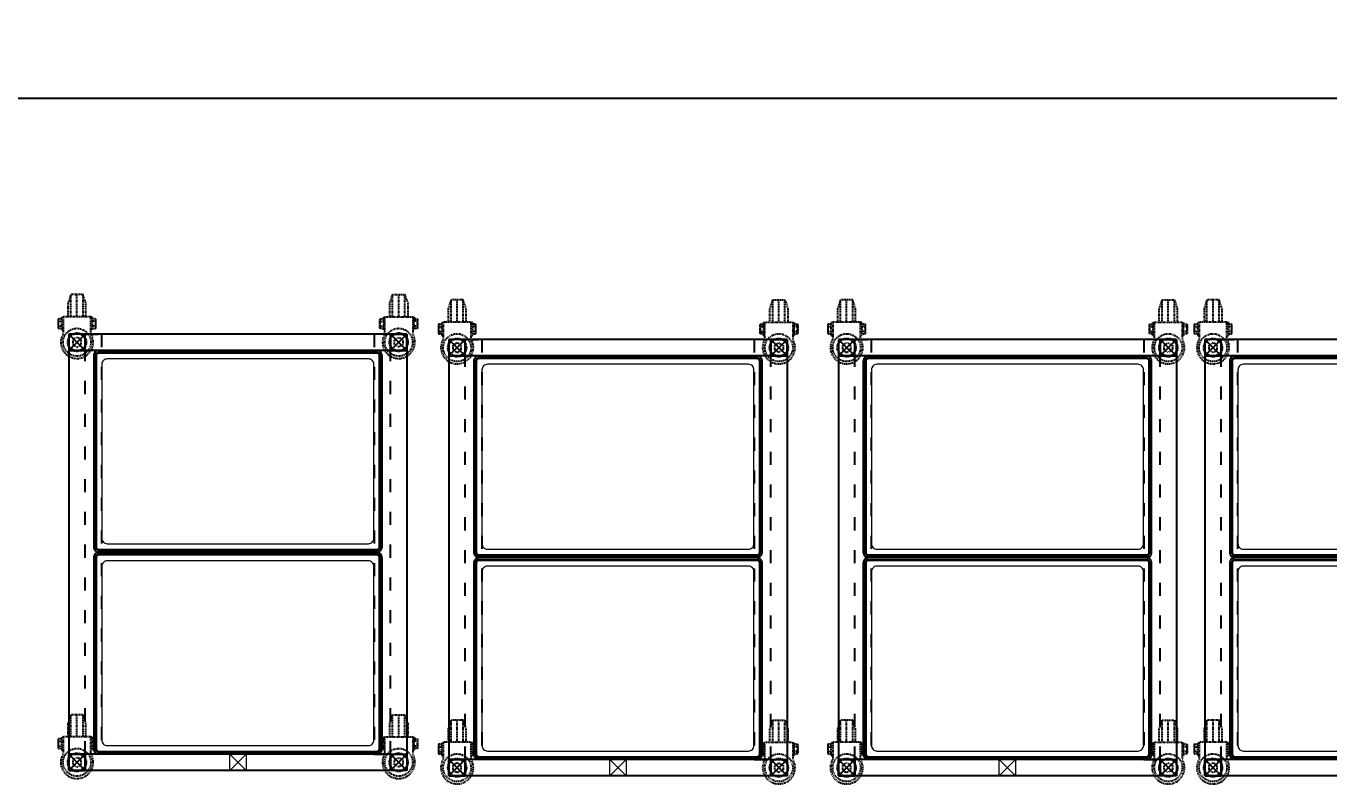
# Model space of a CAD drawing. Header units: millimetres. Extents: x -3164 to 12587, y -18082 to -16228.
# Drawn here: x 1909.1 to 2148.1, y -17187.1 to -17048.2 of the extents above; entities that cross this region are included whole.
import ezdxf

# ---------------------------------------------------------------- set-up
doc = ezdxf.new("R2010")
doc.units = ezdxf.units.MM
for name, pattern in [('ACAD_ISO03W100', [30, 12, -18]), ('DASHED', [0.75, 0.5, -0.25]), ('HIDDEN2', [0.1875, 0.125, -0.0625])]:
    doc.linetypes.add(name, pattern=pattern)
doc.layers.add('MUTAŞ', color=7, linetype='Continuous')
doc.styles.get("Standard").update_dxf_attribs({"font": 'arial.ttf'})
doc.dimstyles.new('ISO-25', dxfattribs={"dimtxt": 10, "dimasz": 5, "dimexe": 1.25, "dimexo": 10, "dimtad": 1, "dimdec": 1, "dimtxsty": 'Standard', "dimblk": 'ARCHTICK', "dimcen": 2.5, "dimadec": 0, "dimazin": 0, "dimtfac": 1, "dimtdec": 1, "dimtmove": 0, "dimatfit": 3, "dimfxl": 1, "dimarcsym": 0})

# ---------------------------------------------------------------- blocks, each defined once
blk = doc.blocks.new('ERGERGERR')
at = {"color": 30, "lineweight": 0}
for points in [[(13033.1, -3671.65), (13033.1, -3706.65, 0.414214), (13034.1, -3707.65), (13085.1, -3707.65, 0.414214), (13086.1, -3706.65), (13086.1, -3671.65, 0.414214), (13085.1, -3670.65), (13034.1, -3670.65, 0.414214)], [(13033.11, -3671.65), (13033.11, -3706.65, 0.414214), (13034.1, -3707.64), (13085.1, -3707.64, 0.414214), (13086.09, -3706.65), (13086.09, -3671.65, 0.414214), (13085.1, -3670.66), (13034.1, -3670.66, 0.414214)], [(13033.12, -3671.65), (13033.12, -3706.65, 0.414214), (13034.1, -3707.63), (13085.1, -3707.63, 0.414214), (13086.08, -3706.65), (13086.08, -3671.65, 0.414214), (13085.1, -3670.67), (13034.1, -3670.67, 0.414214)], [(13033.13, -3671.65), (13033.13, -3706.65, 0.414214), (13034.1, -3707.62), (13085.1, -3707.62, 0.414214), (13086.07, -3706.65), (13086.07, -3671.65, 0.414214), (13085.1, -3670.68), (13034.1, -3670.68, 0.414214)], [(13033.14, -3671.65), (13033.14, -3706.65, 0.414214), (13034.1, -3707.61), (13085.1, -3707.61, 0.414214), (13086.06, -3706.65), (13086.06, -3671.65, 0.414214), (13085.1, -3670.69), (13034.1, -3670.69, 0.414214)], [(13033.15, -3671.65), (13033.15, -3706.65, 0.414214), (13034.1, -3707.6), (13085.1, -3707.6, 0.414214), (13086.05, -3706.65), (13086.05, -3671.65, 0.414214), (13085.1, -3670.7), (13034.1, -3670.7, 0.414214)], [(13033.16, -3671.65), (13033.16, -3706.65, 0.414214), (13034.1, -3707.59), (13085.1, -3707.59, 0.414214), (13086.04, -3706.65), (13086.04, -3671.65, 0.414214), (13085.1, -3670.71), (13034.1, -3670.71, 0.414214)], [(13033.41, -3671.65), (13033.41, -3706.65, 0.414214), (13034.1, -3707.34), (13085.1, -3707.34, 0.414214), (13085.79, -3706.65), (13085.79, -3671.65, 0.414214), (13085.1, -3670.96), (13034.1, -3670.96, 0.414214)], [(13033.53, -3671.65), (13033.53, -3706.65, 0.414214), (13034.1, -3707.21), (13085.1, -3707.21, 0.414214), (13085.66, -3706.65), (13085.66, -3671.65, 0.414214), (13085.1, -3671.08), (13034.1, -3671.08, 0.414214)], [(13033.66, -3671.65), (13033.66, -3706.65, 0.414214), (13034.1, -3707.09), (13085.1, -3707.09, 0.414214), (13085.54, -3706.65), (13085.54, -3671.65, 0.414214), (13085.1, -3671.21), (13034.1, -3671.21, 0.414214)], [(13034.66, -3673.21), (13034.66, -3705.09, 0.414214), (13035.66, -3706.09), (13083.54, -3706.09, 0.414214), (13084.54, -3705.09), (13084.54, -3673.21, 0.414214), (13083.54, -3672.21), (13035.66, -3672.21, 0.414214)]]:
    blk.add_lwpolyline(points, format="xyb", close=True, dxfattribs=at)
blk = doc.blocks.new('BT32')
at = {"color": 7, "lineweight": 0}
blk.add_lwpolyline([(13145.65, -3593.57), (13148.65, -3593.57), (13148.65, -3596.57), (13145.65, -3596.57), (13145.65, -3593.57), (13148.65, -3593.57), (13145.65, -3596.57), (13145.65, -3593.57), (13148.65, -3596.57)], dxfattribs=at)
at = {"layer": 'MUTAŞ', "color": 7}
for p, q in [((13116.15, -3596.57), (13116.15, -3593.57)), ((13116.15, -3593.57), (13119.15, -3593.57)), ((13116.15, -3596.57), (13116.15, -3593.57)), ((13116.15, -3593.57), (13119.15, -3596.57)), ((13119.15, -3593.57), (13116.15, -3596.57)), ((13116.15, -3596.57), (13116.15, -3593.57)), ((13116.15, -3593.57), (13119.15, -3593.57)), ((13116.15, -3596.57), (13119.15, -3593.57)), ((13119.15, -3596.57), (13116.15, -3593.57)), ((13116.15, -3593.57), (13178.15, -3593.57)), ((13119.15, -3593.57), (13119.15, -3596.57)), ((13119.15, -3596.57), (13119.15, -3593.57)), ((13119.15, -3593.57), (13119.15, -3596.57)), ((13119.15, -3593.57), (13119.15, -3596.57)), ((13178.15, -3593.57), (13175.15, -3593.57)), ((13175.15, -3593.57), (13175.15, -3596.57)), ((13178.15, -3593.57), (13175.15, -3596.57)), ((13175.15, -3596.57), (13175.15, -3593.57)), ((13175.15, -3593.57), (13178.15, -3596.57)), ((13175.15, -3593.57), (13178.15, -3593.57)), ((13175.15, -3596.57), (13175.15, -3593.57)), ((13175.15, -3593.57), (13178.15, -3593.57)), ((13178.15, -3593.57), (13175.15, -3596.57)), ((13178.15, -3596.57), (13175.15, -3593.57)), ((13178.15, -3596.57), (13178.15, -3593.57)), ((13178.15, -3596.57), (13178.15, -3593.57)), ((13178.15, -3593.57), (13178.15, -3596.57)), ((13116.15, -3673.57), (13116.15, -3596.57)), ((13119.15, -3596.57), (13116.15, -3596.57)), ((13119.15, -3596.57), (13116.15, -3596.57)), ((13119.15, -3596.57), (13175.15, -3596.57)), ((13175.15, -3596.57), (13178.15, -3596.57)), ((13178.15, -3596.57), (13175.15, -3596.57)), ((13175.15, -3596.57), (13178.15, -3596.57)), ((13178.15, -3673.57), (13178.15, -3596.57)), ((13116.15, -3673.57), (13116.15, -3670.57)), ((13116.15, -3670.57), (13119.15, -3670.57)), ((13119.15, -3673.57), (13116.15, -3670.57)), ((13116.15, -3670.57), (13119.15, -3670.57)), ((13119.15, -3670.57), (13116.15, -3673.57)), ((13116.15, -3670.57), (13116.15, -3673.57)), ((13119.15, -3670.57), (13116.15, -3670.57)), ((13116.15, -3670.57), (13119.15, -3673.57)), ((13119.15, -3670.57), (13116.15, -3673.57)), ((13119.15, -3670.57), (13119.15, -3673.57)), ((13119.15, -3673.57), (13119.15, -3670.57)), ((13119.15, -3673.57), (13119.15, -3670.57)), ((13119.15, -3670.57), (13175.15, -3670.57)), ((13122.65, -3670.57), (13171.65, -3670.57)), ((13178.15, -3670.57), (13175.15, -3670.57)), ((13175.15, -3670.57), (13175.15, -3673.57)), ((13175.15, -3673.57), (13178.15, -3670.57)), ((13178.15, -3670.57), (13175.15, -3670.57)), ((13175.15, -3670.57), (13178.15, -3673.57)), ((13178.15, -3670.57), (13175.15, -3670.57)), ((13175.15, -3670.57), (13175.15, -3673.57)), ((13178.15, -3673.57), (13175.15, -3670.57)), ((13175.15, -3670.57), (13178.15, -3670.57)), ((13178.15, -3670.57), (13175.15, -3673.57)), ((13178.15, -3673.57), (13178.15, -3670.57)), ((13178.15, -3673.57), (13178.15, -3670.57)), ((13119.15, -3673.57), (13116.15, -3673.57)), ((13116.15, -3673.57), (13119.15, -3673.57)), ((13116.15, -3673.57), (13178.15, -3673.57)), ((13175.15, -3673.57), (13178.15, -3673.57)), ((13175.15, -3673.57), (13178.15, -3673.57)), ((13175.15, -3673.57), (13178.15, -3673.57))]:
    blk.add_line(p, q, dxfattribs=at)
at = {"layer": 'MUTAŞ', "color": 7, "linetype": 'HIDDEN2'}
for p, q in [((13116.88, -3594.63), (13117.65, -3594.19)), ((13116.88, -3595.51), (13116.88, -3594.63)), ((13117.65, -3595.96), (13116.88, -3595.51)), ((13117.65, -3594.19), (13118.41, -3594.63)), ((13118.41, -3595.51), (13117.65, -3595.96)), ((13118.41, -3594.63), (13118.41, -3595.51)), ((13176.65, -3594.19), (13175.88, -3594.63)), ((13175.88, -3594.63), (13175.88, -3595.51)), ((13175.88, -3595.51), (13176.65, -3595.96)), ((13177.41, -3594.63), (13176.65, -3594.19)), ((13176.65, -3595.96), (13177.41, -3595.51)), ((13177.41, -3595.51), (13177.41, -3594.63)), ((13114.2, -3597.7), (13114.27, -3597.59)), ((13114.2, -3599.25), (13114.2, -3597.7)), ((13114.27, -3597.59), (13114.84, -3597.59)), ((13114.27, -3598.03), (13114.84, -3598.03)), ((13114.84, -3597.59), (13114.84, -3597.31)), ((13114.84, -3597.31), (13115.09, -3597.31)), ((13114.84, -3597.59), (13114.84, -3599.36)), ((13115.09, -3597.31), (13115.09, -3596.61)), ((13115.09, -3599.65), (13115.09, -3597.31)), ((13120.2, -3596.61), (13120.2, -3597.31)), ((13120.2, -3597.31), (13120.2, -3599.65)), ((13120.2, -3597.31), (13120.46, -3597.31)), ((13120.46, -3597.31), (13120.46, -3597.59)), ((13120.46, -3599.36), (13120.46, -3597.59)), ((13120.46, -3597.59), (13121.03, -3597.59)), ((13121.03, -3598.03), (13120.46, -3598.03)), ((13121.03, -3597.59), (13121.09, -3597.7)), ((13121.09, -3597.7), (13121.09, -3599.25)), ((13173.27, -3597.59), (13173.2, -3597.7)), ((13173.2, -3597.7), (13173.2, -3599.25)), ((13173.84, -3597.59), (13173.27, -3597.59)), ((13173.27, -3598.03), (13173.84, -3598.03)), ((13174.09, -3597.31), (13173.84, -3597.31)), ((13173.84, -3597.31), (13173.84, -3597.59)), ((13173.84, -3599.36), (13173.84, -3597.59)), ((13174.09, -3596.61), (13174.09, -3597.31)), ((13174.09, -3597.31), (13174.09, -3599.65)), ((13179.2, -3597.31), (13179.2, -3596.61)), ((13179.2, -3599.65), (13179.2, -3597.31)), ((13179.46, -3597.31), (13179.2, -3597.31)), ((13179.46, -3597.59), (13179.46, -3597.31)), ((13179.46, -3597.59), (13179.46, -3599.36)), ((13180.03, -3597.59), (13179.46, -3597.59)), ((13180.03, -3598.03), (13179.46, -3598.03)), ((13180.09, -3597.7), (13180.03, -3597.59)), ((13180.09, -3599.25), (13180.09, -3597.7)), ((13114.27, -3599.36), (13114.2, -3599.25)), ((13114.27, -3598.92), (13114.84, -3598.92)), ((13114.84, -3599.36), (13114.27, -3599.36)), ((13114.84, -3599.65), (13114.84, -3599.36)), ((13115.09, -3599.65), (13114.84, -3599.65)), ((13115.09, -3599.75), (13115.09, -3599.65)), ((13116, -3599.75), (13115.09, -3599.75)), ((13119.3, -3599.75), (13116, -3599.75)), ((13116, -3602.2), (13116, -3599.75)), ((13116.53, -3599.75), (13116.53, -3603.8)), ((13117.65, -3599.75), (13117.65, -3603.8)), ((13118.77, -3599.75), (13118.77, -3603.8)), ((13119.3, -3599.75), (13119.3, -3602.2)), ((13120.2, -3599.75), (13119.3, -3599.75)), ((13120.46, -3599.65), (13120.2, -3599.65)), ((13120.2, -3599.65), (13120.2, -3599.75)), ((13121.03, -3598.92), (13120.46, -3598.92)), ((13121.03, -3599.36), (13120.46, -3599.36)), ((13120.46, -3599.36), (13120.46, -3599.65)), ((13121.09, -3599.25), (13121.03, -3599.36)), ((13173.2, -3599.25), (13173.27, -3599.36)), ((13173.27, -3598.92), (13173.84, -3598.92)), ((13173.27, -3599.36), (13173.84, -3599.36)), ((13173.84, -3599.36), (13173.84, -3599.65)), ((13173.84, -3599.65), (13174.09, -3599.65)), ((13174.09, -3599.65), (13174.09, -3599.75)), ((13174.09, -3599.75), (13175, -3599.75)), ((13175, -3599.75), (13178.3, -3599.75)), ((13175, -3599.75), (13175, -3602.2)), ((13175.53, -3599.75), (13175.53, -3603.8)), ((13176.65, -3599.75), (13176.65, -3603.8)), ((13177.77, -3599.75), (13177.77, -3603.8)), ((13178.3, -3602.2), (13178.3, -3599.75)), ((13178.3, -3599.75), (13179.2, -3599.75)), ((13179.2, -3599.75), (13179.2, -3599.65)), ((13179.2, -3599.65), (13179.46, -3599.65)), ((13180.03, -3598.92), (13179.46, -3598.92)), ((13179.46, -3599.65), (13179.46, -3599.36)), ((13179.46, -3599.36), (13180.03, -3599.36)), ((13180.03, -3599.36), (13180.09, -3599.25)), ((13116.53, -3603.8), (13116, -3602.2)), ((13119.3, -3602.2), (13118.77, -3603.8)), ((13175, -3602.2), (13175.53, -3603.8)), ((13177.77, -3603.8), (13178.3, -3602.2)), ((13118.77, -3603.8), (13116.53, -3603.8)), ((13175.53, -3603.8), (13177.77, -3603.8)), ((13116.88, -3671.63), (13117.65, -3671.19)), ((13116.88, -3672.51), (13116.88, -3671.63)), ((13117.65, -3671.19), (13118.41, -3671.63)), ((13118.41, -3671.63), (13118.41, -3672.51)), ((13176.65, -3671.19), (13175.88, -3671.63)), ((13175.88, -3671.63), (13175.88, -3672.51)), ((13177.41, -3671.63), (13176.65, -3671.19)), ((13177.41, -3672.51), (13177.41, -3671.63)), ((13114.2, -3674.7), (13114.27, -3674.59)), ((13114.27, -3674.59), (13114.84, -3674.59)), ((13114.84, -3674.59), (13114.84, -3674.31)), ((13114.84, -3674.31), (13115.09, -3674.31)), ((13114.84, -3674.59), (13114.84, -3676.36)), ((13115.09, -3674.31), (13115.09, -3673.61)), ((13115.09, -3676.65), (13115.09, -3674.31)), ((13117.65, -3672.96), (13116.88, -3672.51)), ((13118.41, -3672.51), (13117.65, -3672.96)), ((13120.2, -3673.61), (13120.2, -3674.31)), ((13120.2, -3674.31), (13120.2, -3676.65)), ((13120.2, -3674.31), (13120.46, -3674.31)), ((13120.46, -3674.31), (13120.46, -3674.59)), ((13120.46, -3676.36), (13120.46, -3674.59)), ((13120.46, -3674.59), (13121.03, -3674.59)), ((13121.03, -3674.59), (13121.09, -3674.7)), ((13173.27, -3674.59), (13173.2, -3674.7)), ((13173.84, -3674.59), (13173.27, -3674.59)), ((13174.09, -3674.31), (13173.84, -3674.31)), ((13173.84, -3674.31), (13173.84, -3674.59)), ((13173.84, -3676.36), (13173.84, -3674.59)), ((13174.09, -3673.61), (13174.09, -3674.31)), ((13174.09, -3674.31), (13174.09, -3676.65)), ((13175.88, -3672.51), (13176.65, -3672.96)), ((13176.65, -3672.96), (13177.41, -3672.51)), ((13179.2, -3674.31), (13179.2, -3673.61)), ((13179.2, -3676.65), (13179.2, -3674.31)), ((13179.46, -3674.31), (13179.2, -3674.31)), ((13179.46, -3674.59), (13179.46, -3674.31)), ((13179.46, -3674.59), (13179.46, -3676.36)), ((13180.03, -3674.59), (13179.46, -3674.59)), ((13180.09, -3674.7), (13180.03, -3674.59)), ((13114.2, -3676.25), (13114.2, -3674.7)), ((13114.27, -3676.36), (13114.2, -3676.25)), ((13114.27, -3675.03), (13114.84, -3675.03)), ((13114.27, -3675.92), (13114.84, -3675.92)), ((13114.84, -3676.36), (13114.27, -3676.36)), ((13114.84, -3676.65), (13114.84, -3676.36)), ((13115.09, -3676.65), (13114.84, -3676.65)), ((13115.09, -3676.75), (13115.09, -3676.65)), ((13116, -3676.75), (13115.09, -3676.75)), ((13119.3, -3676.75), (13116, -3676.75)), ((13116, -3679.2), (13116, -3676.75)), ((13116.53, -3676.75), (13116.53, -3680.8)), ((13117.65, -3676.75), (13117.65, -3680.8)), ((13118.77, -3676.75), (13118.77, -3680.8)), ((13119.3, -3676.75), (13119.3, -3679.2)), ((13120.2, -3676.75), (13119.3, -3676.75)), ((13120.46, -3676.65), (13120.2, -3676.65)), ((13120.2, -3676.65), (13120.2, -3676.75)), ((13121.03, -3675.03), (13120.46, -3675.03)), ((13121.03, -3675.92), (13120.46, -3675.92)), ((13121.03, -3676.36), (13120.46, -3676.36)), ((13120.46, -3676.36), (13120.46, -3676.65)), ((13121.09, -3676.25), (13121.03, -3676.36)), ((13121.09, -3674.7), (13121.09, -3676.25)), ((13173.2, -3674.7), (13173.2, -3676.25)), ((13173.2, -3676.25), (13173.27, -3676.36)), ((13173.27, -3675.03), (13173.84, -3675.03)), ((13173.27, -3675.92), (13173.84, -3675.92)), ((13173.27, -3676.36), (13173.84, -3676.36)), ((13173.84, -3676.36), (13173.84, -3676.65)), ((13173.84, -3676.65), (13174.09, -3676.65)), ((13174.09, -3676.65), (13174.09, -3676.75)), ((13174.09, -3676.75), (13175, -3676.75)), ((13175, -3676.75), (13178.3, -3676.75)), ((13175, -3676.75), (13175, -3679.2)), ((13175.53, -3676.75), (13175.53, -3680.8)), ((13176.65, -3676.75), (13176.65, -3680.8)), ((13177.77, -3676.75), (13177.77, -3680.8)), ((13178.3, -3679.2), (13178.3, -3676.75)), ((13178.3, -3676.75), (13179.2, -3676.75)), ((13179.2, -3676.75), (13179.2, -3676.65)), ((13179.2, -3676.65), (13179.46, -3676.65)), ((13180.03, -3675.03), (13179.46, -3675.03)), ((13180.03, -3675.92), (13179.46, -3675.92)), ((13179.46, -3676.65), (13179.46, -3676.36)), ((13179.46, -3676.36), (13180.03, -3676.36)), ((13180.03, -3676.36), (13180.09, -3676.25)), ((13180.09, -3676.25), (13180.09, -3674.7)), ((13116.53, -3680.8), (13116, -3679.2)), ((13119.3, -3679.2), (13118.77, -3680.8)), ((13175, -3679.2), (13175.53, -3680.8)), ((13177.77, -3680.8), (13178.3, -3679.2)), ((13118.77, -3680.8), (13116.53, -3680.8)), ((13175.53, -3680.8), (13177.77, -3680.8))]:
    blk.add_line(p, q, dxfattribs=at)
at = {"layer": 'MUTAŞ', "color": 7, "linetype": 'ACAD_ISO03W100', "ltscale": 0.2}
for p, q in [((13119.15, -3596.57), (13119.15, -3673.57)), ((13122.15, -3596.57), (13119.15, -3596.57)), ((13122.15, -3673.57), (13122.15, -3596.57)), ((13172.15, -3673.57), (13172.15, -3596.57)), ((13172.15, -3596.57), (13175.15, -3596.57)), ((13175.15, -3596.57), (13175.15, -3673.57)), ((13119.15, -3673.57), (13122.15, -3673.57)), ((13175.15, -3673.57), (13172.15, -3673.57))]:
    blk.add_line(p, q, dxfattribs=at)
at = {"layer": 'MUTAŞ', "color": 7, "linetype": 'HIDDEN2'}
for centre, radius in [((13117.65, -3595.07), 2.55), ((13117.65, -3595.07), 1.7), ((13176.65, -3595.07), 2.55), ((13176.65, -3595.07), 1.7), ((13117.65, -3672.07), 2.55), ((13176.65, -3672.07), 2.55), ((13117.65, -3672.07), 1.7), ((13176.65, -3672.07), 1.7)]:
    blk.add_circle(centre, radius, dxfattribs=at)
at = {"layer": 'MUTAŞ', "color": 7, "linetype": 'DASHED'}
for centre in [(13117.65, -3595.07), (13176.65, -3595.07), (13117.65, -3672.07), (13176.65, -3672.07)]:
    blk.add_circle(centre, 1.6, dxfattribs=at)
at = {"layer": 'MUTAŞ', "color": 7, "linetype": 'HIDDEN2'}
for centre, radius, start, end in [((13117.65, -3595.07), 2.98, 328.9973, 211.0027), ((13176.65, -3595.07), 2.98, 328.9973, 211.0027), ((13114.61, -3597.81), 0.407, 147.1328, 212.8672), ((13115.73, -3598.48), 1.53, 163.2213, 196.7787), ((13120.69, -3597.81), 0.407, 327.1328, 32.8672), ((13119.56, -3598.48), 1.53, 343.2213, 16.7787), ((13173.61, -3597.81), 0.407, 147.1328, 212.8672), ((13174.73, -3598.48), 1.53, 163.2213, 196.7787), ((13179.69, -3597.81), 0.407, 327.1328, 32.8672), ((13178.56, -3598.48), 1.53, 343.2213, 16.7787), ((13114.61, -3599.14), 0.407, 147.1328, 212.8672), ((13120.69, -3599.14), 0.407, 327.1328, 32.8672), ((13173.61, -3599.14), 0.407, 147.1328, 212.8672), ((13179.69, -3599.14), 0.407, 327.1328, 32.8672), ((13117.65, -3672.07), 2.98, 328.9973, 211.0027), ((13176.65, -3672.07), 2.98, 328.9973, 211.0027), ((13114.61, -3674.81), 0.407, 147.1328, 212.8672), ((13120.69, -3674.81), 0.407, 327.1328, 32.8672), ((13173.61, -3674.81), 0.407, 147.1328, 212.8672), ((13179.69, -3674.81), 0.407, 327.1328, 32.8672), ((13115.73, -3675.48), 1.53, 163.2213, 196.7787), ((13114.61, -3676.14), 0.407, 147.1328, 212.8672), ((13119.56, -3675.48), 1.53, 343.2213, 16.7787), ((13120.69, -3676.14), 0.407, 327.1328, 32.8672), ((13174.73, -3675.48), 1.53, 163.2213, 196.7787), ((13173.61, -3676.14), 0.407, 147.1328, 212.8672), ((13178.56, -3675.48), 1.53, 343.2213, 16.7787), ((13179.69, -3676.14), 0.407, 327.1328, 32.8672)]:
    blk.add_arc(centre, radius, start, end, dxfattribs=at)
at = {"color": 7, "lineweight": 0}
for p in [(87.55, 74.08), (87.55, 37.08)]:
    blk.add_blockref('ERGERGERR', p, dxfattribs=at)
blk = doc.blocks.new('_ArchTick')
at = {"color": 0, "linetype": 'ByBlock', "const_width": 0.15}
blk.add_lwpolyline([(-0.5, -0.5), (0.5, 0.5)], dxfattribs=at)
blk = doc.blocks.new('*D161')
at = {"color": 0, "lineweight": -2, "transparency": 16777216}
for p, q in [((1835.51, -17061.43), (2594.31, -17061.43)), ((2594.31, -17123.07), (2594.31, -17060.18)), ((1835.51, -17061.82), (1835.51, -17062.68))]:
    blk.add_line(p, q, dxfattribs=at)
at = {"layer": 'Defpoints', "color": 0, "transparency": 16777216}
for p in [(1835.51, -17051.82), (2594.31, -17061.43), (2594.31, -17133.07, -2.56)]:
    blk.add_point(p, dxfattribs=at)
at = {"color": 0, "lineweight": -2, "transparency": 16777216, "xscale": 5, "yscale": 5, "zscale": 5, "rotation": 180}
blk.add_blockref('_ArchTick', (1835.51, -17061.43), dxfattribs=at)
at = {"color": 0, "lineweight": -2, "transparency": 16777216, "xscale": 5, "yscale": 5, "zscale": 5}
blk.add_blockref('_ArchTick', (2594.31, -17061.43), dxfattribs=at)
at = {"color": 0, "transparency": 16777216, "insert": (2214.91, -17054.8), "char_height": 10, "attachment_point": 5}
blk.add_mtext('758,8', dxfattribs=at)

msp = doc.modelspace()

# ---------------------------------------------------------------- block references
at = {"color": 7, "lineweight": 0, "rotation": 180}
for p in [(15095.12, -20778.25), (15164.83, -20779.24), (15236.25, -20779.24), (15303.45, -20779.24)]:
    msp.add_blockref('BT32', p, dxfattribs=at)

# ---------------------------------------------------------------- dimensions: what is measured, and where the dimension line sits
dim = msp.add_linear_dim(base=(2594.31, -17061.43), p1=(1835.51, -17051.82), p2=(2594.31, -17133.07, -2.56), dimstyle='ISO-25')
dim.commit()
dim.dimension.update_dxf_attribs({"geometry": '*D161', "text_midpoint": (2214.91, -17054.8)})

doc.saveas('drawing.dxf')
